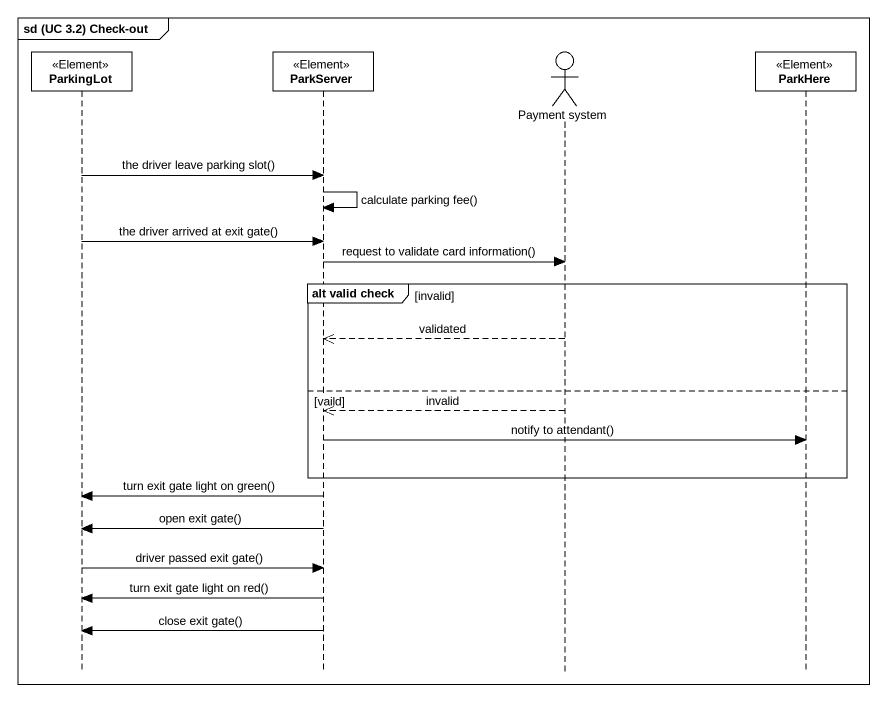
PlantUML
@startuml
mainframe sd (UC 3.2) Check-out
hide footbox
participant ParkingLot <<Element>>
participant ParkServer <<Element>>
actor "Payment system" as Payment_system
participant ParkHere <<Element>>

ParkingLot -> ParkServer : the driver leave parking slot()
ParkServer -> ParkServer : calculate parking fee()
ParkingLot -> ParkServer : the driver arrived at exit gate()
ParkServer -> Payment_system : request to validate card information()
group alt valid check [invalid]
  Payment_system -->> ParkServer : validated
else vaild
  Payment_system -->> ParkServer : invalid
  ParkServer -> ParkHere : notify to attendant()
end
ParkServer -> ParkingLot : turn exit gate light on green()
ParkServer -> ParkingLot : open exit gate()
ParkingLot -> ParkServer : driver passed exit gate()
ParkServer -> ParkingLot : turn exit gate light on red()
ParkServer -> ParkingLot : close exit gate()
@enduml
